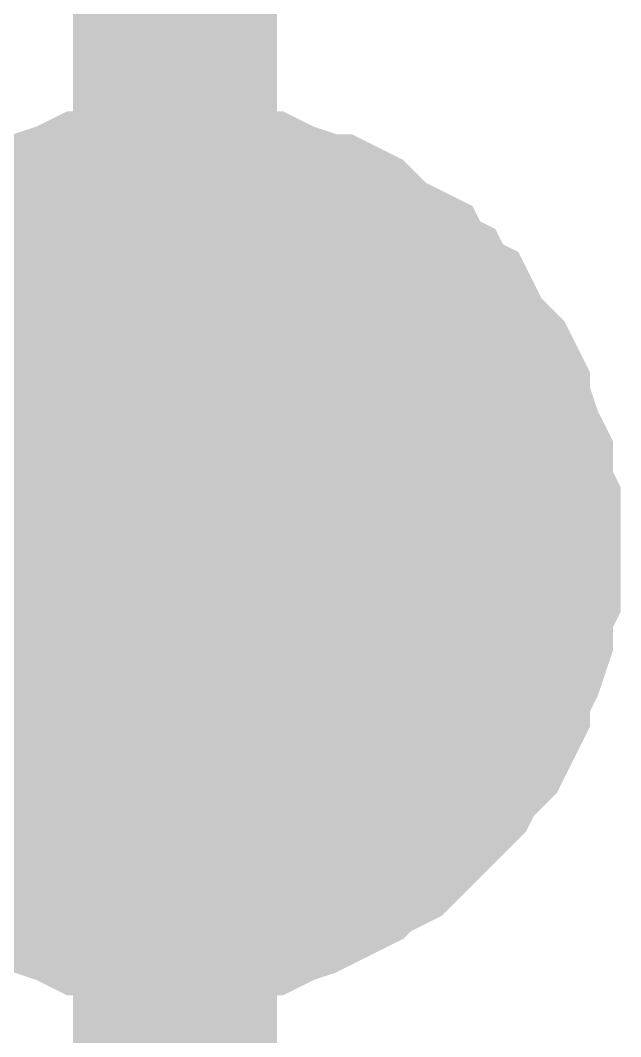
# Model space of a CAD drawing. Header units: inches. Extents: x 0 to 594, y 0 to 420.
# Drawn here: x 294.78 to 295.66, y 341.778 to 343.269 of the extents above; entities that cross this region are included whole.
import ezdxf

# ---------------------------------------------------------------- set-up
doc = ezdxf.new("R2010")
doc.units = ezdxf.units.IN
doc.layers.add('Sheet', color=255, linetype='Continuous')

msp = doc.modelspace()

# ---------------------------------------------------------------- linework, layer by layer
at = {"layer": 'Sheet'}
for points in [[(287.5032, 382.4952, 0.2997, 0.2997, 0), (295.0066, 382.4952, 0.2997, 0.2997, 0), (295.0066, 342.4931, 0.2997, 0.2997, 0), (287.5032, 342.4931, 0.2997, 0.2997, 0)], [(294.6146, 342.8178, 0.2997, 0.2997, 0), (294.637, 342.829, 0.2997, 0.2997, 0), (294.6482, 342.8514, 0.2997, 0.2997, 0), (294.6706, 342.8626, 0.2997, 0.2997, 0), (294.6818, 342.885, 0.2997, 0.2997, 0), (294.7042, 342.8962, 0.2997, 0.2997, 0), (294.7266, 342.9074, 0.2997, 0.2997, 0), (294.749, 342.9298, 0.2997, 0.2997, 0), (294.7602, 342.941, 0.2997, 0.2997, 0), (294.7826, 342.9522, 0.2997, 0.2997, 0), (294.805, 342.9522, 0.2997, 0.2997, 0), (294.8274, 342.9634, 0.2997, 0.2997, 0), (294.861, 342.9746, 0.2997, 0.2997, 0), (294.8834, 342.9858, 0.2997, 0.2997, 0), (294.9058, 342.9858, 0.2997, 0.2997, 0), (294.9282, 342.9858, 0.2997, 0.2997, 0), (294.9506, 342.997, 0.2997, 0.2997, 0), (294.9842, 342.997, 0.2997, 0.2997, 0), (295.0066, 342.997, 0.2997, 0.2997, 0)], [(294.6146, 342.8178, 0.2997, 0.2997, 0), (294.637, 342.829, 0.2997, 0.2997, 0), (294.6482, 342.8514, 0.2997, 0.2997, 0), (294.6706, 342.8626, 0.2997, 0.2997, 0), (294.6818, 342.885, 0.2997, 0.2997, 0), (294.7042, 342.8962, 0.2997, 0.2997, 0), (294.7266, 342.9074, 0.2997, 0.2997, 0), (294.749, 342.9298, 0.2997, 0.2997, 0), (294.7602, 342.941, 0.2997, 0.2997, 0), (294.7826, 342.9522, 0.2997, 0.2997, 0), (294.805, 342.9522, 0.2997, 0.2997, 0), (294.8274, 342.9634, 0.2997, 0.2997, 0), (294.861, 342.9746, 0.2997, 0.2997, 0), (294.8834, 342.9858, 0.2997, 0.2997, 0), (294.9058, 342.9858, 0.2997, 0.2997, 0), (294.9282, 342.9858, 0.2997, 0.2997, 0), (294.9506, 342.997, 0.2997, 0.2997, 0), (294.9842, 342.997, 0.2997, 0.2997, 0), (295.0066, 342.997, 0.2997, 0.2997, 0)], [(294.6146, 342.8178, 0.2997, 0.2997, 0), (294.637, 342.829, 0.2997, 0.2997, 0), (294.6482, 342.8514, 0.2997, 0.2997, 0), (294.6706, 342.8626, 0.2997, 0.2997, 0), (294.6818, 342.885, 0.2997, 0.2997, 0), (294.7042, 342.8962, 0.2997, 0.2997, 0), (294.7266, 342.9074, 0.2997, 0.2997, 0), (294.749, 342.9298, 0.2997, 0.2997, 0), (294.7602, 342.941, 0.2997, 0.2997, 0), (294.7826, 342.9522, 0.2997, 0.2997, 0), (294.805, 342.9522, 0.2997, 0.2997, 0), (294.8274, 342.9634, 0.2997, 0.2997, 0), (294.861, 342.9746, 0.2997, 0.2997, 0), (294.8834, 342.9858, 0.2997, 0.2997, 0), (294.9058, 342.9858, 0.2997, 0.2997, 0), (294.9282, 342.9858, 0.2997, 0.2997, 0), (294.9506, 342.997, 0.2997, 0.2997, 0), (294.9842, 342.997, 0.2997, 0.2997, 0), (295.0066, 342.997, 0.2997, 0.2997, 0)], [(294.6146, 342.8178, 0.2997, 0.2997, 0), (294.637, 342.829, 0.2997, 0.2997, 0), (294.6482, 342.8514, 0.2997, 0.2997, 0), (294.6706, 342.8626, 0.2997, 0.2997, 0), (294.6818, 342.885, 0.2997, 0.2997, 0), (294.7042, 342.8962, 0.2997, 0.2997, 0), (294.7266, 342.9074, 0.2997, 0.2997, 0), (294.749, 342.9298, 0.2997, 0.2997, 0), (294.7602, 342.941, 0.2997, 0.2997, 0), (294.7826, 342.9522, 0.2997, 0.2997, 0), (294.805, 342.9522, 0.2997, 0.2997, 0), (294.8274, 342.9634, 0.2997, 0.2997, 0), (294.861, 342.9746, 0.2997, 0.2997, 0), (294.8834, 342.9858, 0.2997, 0.2997, 0), (294.9058, 342.9858, 0.2997, 0.2997, 0), (294.9282, 342.9858, 0.2997, 0.2997, 0), (294.9506, 342.997, 0.2997, 0.2997, 0), (294.9842, 342.997, 0.2997, 0.2997, 0), (295.0066, 342.997, 0.2997, 0.2997, 0)], [(295.0066, 342.997, 0.2997, 0.2997, 0), (295.0066, 342.997, 0.2997, 0.2997, 0)], [(295.0066, 342.997, 0.2997, 0.2997, 0), (295.029, 342.997, 0.2997, 0.2997, 0), (295.0626, 342.997, 0.2997, 0.2997, 0), (295.085, 342.9858, 0.2997, 0.2997, 0), (295.1074, 342.9858, 0.2997, 0.2997, 0), (295.1298, 342.9858, 0.2997, 0.2997, 0), (295.1521, 342.9746, 0.2997, 0.2997, 0), (295.1857, 342.9634, 0.2997, 0.2997, 0), (295.2081, 342.9522, 0.2997, 0.2997, 0), (295.2305, 342.9522, 0.2997, 0.2997, 0), (295.2529, 342.941, 0.2997, 0.2997, 0), (295.2641, 342.9298, 0.2997, 0.2997, 0), (295.2865, 342.9074, 0.2997, 0.2997, 0), (295.3089, 342.8962, 0.2997, 0.2997, 0), (295.3313, 342.885, 0.2997, 0.2997, 0), (295.3425, 342.8626, 0.2997, 0.2997, 0), (295.3649, 342.8514, 0.2997, 0.2997, 0), (295.3761, 342.829, 0.2997, 0.2997, 0), (295.3985, 342.8178, 0.2997, 0.2997, 0), (295.4097, 342.7954, 0.2997, 0.2997, 0), (295.4209, 342.773, 0.2997, 0.2997, 0), (295.4433, 342.7506, 0.2997, 0.2997, 0), (295.4545, 342.7394, 0.2997, 0.2997, 0), (295.4657, 342.717, 0.2997, 0.2997, 0), (295.4657, 342.6946, 0.2997, 0.2997, 0), (295.4769, 342.6722, 0.2997, 0.2997, 0), (295.4881, 342.6387, 0.2997, 0.2997, 0), (295.4993, 342.6163, 0.2997, 0.2997, 0), (295.4993, 342.5939, 0.2997, 0.2997, 0), (295.4993, 342.5715, 0.2997, 0.2997, 0), (295.5105, 342.5491, 0.2997, 0.2997, 0), (295.5105, 342.5155, 0.2997, 0.2997, 0), (295.5105, 342.4931, 0.2997, 0.2997, 0)], [(295.0066, 342.997, 0.2997, 0.2997, 0), (295.0066, 342.997, 0.2997, 0.2997, 0)], [(295.0066, 342.997, 0.2997, 0.2997, 0), (295.029, 342.997, 0.2997, 0.2997, 0), (295.0626, 342.997, 0.2997, 0.2997, 0), (295.085, 342.9858, 0.2997, 0.2997, 0), (295.1074, 342.9858, 0.2997, 0.2997, 0), (295.1298, 342.9858, 0.2997, 0.2997, 0), (295.1521, 342.9746, 0.2997, 0.2997, 0), (295.1857, 342.9634, 0.2997, 0.2997, 0), (295.2081, 342.9522, 0.2997, 0.2997, 0), (295.2305, 342.9522, 0.2997, 0.2997, 0), (295.2529, 342.941, 0.2997, 0.2997, 0), (295.2641, 342.9298, 0.2997, 0.2997, 0), (295.2865, 342.9074, 0.2997, 0.2997, 0), (295.3089, 342.8962, 0.2997, 0.2997, 0), (295.3313, 342.885, 0.2997, 0.2997, 0), (295.3425, 342.8626, 0.2997, 0.2997, 0), (295.3649, 342.8514, 0.2997, 0.2997, 0), (295.3761, 342.829, 0.2997, 0.2997, 0), (295.3985, 342.8178, 0.2997, 0.2997, 0), (295.4097, 342.7954, 0.2997, 0.2997, 0), (295.4209, 342.773, 0.2997, 0.2997, 0), (295.4433, 342.7506, 0.2997, 0.2997, 0), (295.4545, 342.7394, 0.2997, 0.2997, 0), (295.4657, 342.717, 0.2997, 0.2997, 0), (295.4657, 342.6946, 0.2997, 0.2997, 0), (295.4769, 342.6722, 0.2997, 0.2997, 0), (295.4881, 342.6387, 0.2997, 0.2997, 0), (295.4993, 342.6163, 0.2997, 0.2997, 0), (295.4993, 342.5939, 0.2997, 0.2997, 0), (295.4993, 342.5715, 0.2997, 0.2997, 0), (295.5105, 342.5491, 0.2997, 0.2997, 0), (295.5105, 342.5155, 0.2997, 0.2997, 0), (295.5105, 342.4931, 0.2997, 0.2997, 0)], [(295.0066, 342.997, 0.2997, 0.2997, 0), (295.0066, 342.997, 0.2997, 0.2997, 0)], [(295.0066, 342.997, 0.2997, 0.2997, 0), (295.029, 342.997, 0.2997, 0.2997, 0), (295.0626, 342.997, 0.2997, 0.2997, 0), (295.085, 342.9858, 0.2997, 0.2997, 0), (295.1074, 342.9858, 0.2997, 0.2997, 0), (295.1298, 342.9858, 0.2997, 0.2997, 0), (295.1521, 342.9746, 0.2997, 0.2997, 0), (295.1857, 342.9634, 0.2997, 0.2997, 0), (295.2081, 342.9522, 0.2997, 0.2997, 0), (295.2305, 342.9522, 0.2997, 0.2997, 0), (295.2529, 342.941, 0.2997, 0.2997, 0), (295.2641, 342.9298, 0.2997, 0.2997, 0), (295.2865, 342.9074, 0.2997, 0.2997, 0), (295.3089, 342.8962, 0.2997, 0.2997, 0), (295.3313, 342.885, 0.2997, 0.2997, 0), (295.3425, 342.8626, 0.2997, 0.2997, 0), (295.3649, 342.8514, 0.2997, 0.2997, 0), (295.3761, 342.829, 0.2997, 0.2997, 0), (295.3985, 342.8178, 0.2997, 0.2997, 0), (295.4097, 342.7954, 0.2997, 0.2997, 0), (295.4209, 342.773, 0.2997, 0.2997, 0), (295.4433, 342.7506, 0.2997, 0.2997, 0), (295.4545, 342.7394, 0.2997, 0.2997, 0), (295.4657, 342.717, 0.2997, 0.2997, 0), (295.4657, 342.6946, 0.2997, 0.2997, 0), (295.4769, 342.6722, 0.2997, 0.2997, 0), (295.4881, 342.6387, 0.2997, 0.2997, 0), (295.4993, 342.6163, 0.2997, 0.2997, 0), (295.4993, 342.5939, 0.2997, 0.2997, 0), (295.4993, 342.5715, 0.2997, 0.2997, 0), (295.5105, 342.5491, 0.2997, 0.2997, 0), (295.5105, 342.5155, 0.2997, 0.2997, 0), (295.5105, 342.4931, 0.2997, 0.2997, 0)], [(295.0066, 342.997, 0.2997, 0.2997, 0), (295.0066, 342.997, 0.2997, 0.2997, 0)], [(295.0066, 342.997, 0.2997, 0.2997, 0), (295.029, 342.997, 0.2997, 0.2997, 0), (295.0626, 342.997, 0.2997, 0.2997, 0), (295.085, 342.9858, 0.2997, 0.2997, 0), (295.1074, 342.9858, 0.2997, 0.2997, 0), (295.1298, 342.9858, 0.2997, 0.2997, 0), (295.1521, 342.9746, 0.2997, 0.2997, 0), (295.1857, 342.9634, 0.2997, 0.2997, 0), (295.2081, 342.9522, 0.2997, 0.2997, 0), (295.2305, 342.9522, 0.2997, 0.2997, 0), (295.2529, 342.941, 0.2997, 0.2997, 0), (295.2641, 342.9298, 0.2997, 0.2997, 0), (295.2865, 342.9074, 0.2997, 0.2997, 0), (295.3089, 342.8962, 0.2997, 0.2997, 0), (295.3313, 342.885, 0.2997, 0.2997, 0), (295.3425, 342.8626, 0.2997, 0.2997, 0), (295.3649, 342.8514, 0.2997, 0.2997, 0), (295.3761, 342.829, 0.2997, 0.2997, 0), (295.3985, 342.8178, 0.2997, 0.2997, 0), (295.4097, 342.7954, 0.2997, 0.2997, 0), (295.4209, 342.773, 0.2997, 0.2997, 0), (295.4433, 342.7506, 0.2997, 0.2997, 0), (295.4545, 342.7394, 0.2997, 0.2997, 0), (295.4657, 342.717, 0.2997, 0.2997, 0), (295.4657, 342.6946, 0.2997, 0.2997, 0), (295.4769, 342.6722, 0.2997, 0.2997, 0), (295.4881, 342.6387, 0.2997, 0.2997, 0), (295.4993, 342.6163, 0.2997, 0.2997, 0), (295.4993, 342.5939, 0.2997, 0.2997, 0), (295.4993, 342.5715, 0.2997, 0.2997, 0), (295.5105, 342.5491, 0.2997, 0.2997, 0), (295.5105, 342.5155, 0.2997, 0.2997, 0), (295.5105, 342.4931, 0.2997, 0.2997, 0)], [(294.7266, 342.9074, 0.0991, 0.0991, 0), (294.749, 342.9298, 0.0991, 0.0991, 0), (294.7602, 342.941, 0.0991, 0.0991, 0), (294.7826, 342.9522, 0.0991, 0.0991, 0), (294.805, 342.9522, 0.0991, 0.0991, 0), (294.8274, 342.9634, 0.0991, 0.0991, 0), (294.861, 342.9746, 0.0991, 0.0991, 0), (294.8834, 342.9858, 0.0991, 0.0991, 0), (294.9058, 342.9858, 0.0991, 0.0991, 0), (294.9282, 342.9858, 0.0991, 0.0991, 0), (294.9506, 342.997, 0.0991, 0.0991, 0), (294.9842, 342.997, 0.0991, 0.0991, 0), (295.0066, 342.997, 0.0991, 0.0991, 0)], [(294.7266, 342.9074, 0.0991, 0.0991, 0), (294.749, 342.9298, 0.0991, 0.0991, 0), (294.7602, 342.941, 0.0991, 0.0991, 0), (294.7826, 342.9522, 0.0991, 0.0991, 0), (294.805, 342.9522, 0.0991, 0.0991, 0), (294.8274, 342.9634, 0.0991, 0.0991, 0), (294.861, 342.9746, 0.0991, 0.0991, 0), (294.8834, 342.9858, 0.0991, 0.0991, 0), (294.9058, 342.9858, 0.0991, 0.0991, 0), (294.9282, 342.9858, 0.0991, 0.0991, 0), (294.9506, 342.997, 0.0991, 0.0991, 0), (294.9842, 342.997, 0.0991, 0.0991, 0), (295.0066, 342.997, 0.0991, 0.0991, 0)], [(294.7266, 342.9074, 0.0991, 0.0991, 0), (294.749, 342.9298, 0.0991, 0.0991, 0), (294.7602, 342.941, 0.0991, 0.0991, 0), (294.7826, 342.9522, 0.0991, 0.0991, 0), (294.805, 342.9522, 0.0991, 0.0991, 0), (294.8274, 342.9634, 0.0991, 0.0991, 0), (294.861, 342.9746, 0.0991, 0.0991, 0), (294.8834, 342.9858, 0.0991, 0.0991, 0), (294.9058, 342.9858, 0.0991, 0.0991, 0), (294.9282, 342.9858, 0.0991, 0.0991, 0), (294.9506, 342.997, 0.0991, 0.0991, 0), (294.9842, 342.997, 0.0991, 0.0991, 0), (295.0066, 342.997, 0.0991, 0.0991, 0)], [(294.7266, 342.9074, 0.0991, 0.0991, 0), (294.749, 342.9298, 0.0991, 0.0991, 0), (294.7602, 342.941, 0.0991, 0.0991, 0), (294.7826, 342.9522, 0.0991, 0.0991, 0), (294.805, 342.9522, 0.0991, 0.0991, 0), (294.8274, 342.9634, 0.0991, 0.0991, 0), (294.861, 342.9746, 0.0991, 0.0991, 0), (294.8834, 342.9858, 0.0991, 0.0991, 0), (294.9058, 342.9858, 0.0991, 0.0991, 0), (294.9282, 342.9858, 0.0991, 0.0991, 0), (294.9506, 342.997, 0.0991, 0.0991, 0), (294.9842, 342.997, 0.0991, 0.0991, 0), (295.0066, 342.997, 0.0991, 0.0991, 0)], [(295.0066, 342.997, 0.0991, 0.0991, 0), (295.0066, 342.997, 0.0991, 0.0991, 0)], [(295.0066, 342.997, 0.0991, 0.0991, 0), (295.029, 342.997, 0.0991, 0.0991, 0), (295.0626, 342.997, 0.0991, 0.0991, 0), (295.085, 342.9858, 0.0991, 0.0991, 0), (295.1074, 342.9858, 0.0991, 0.0991, 0), (295.1298, 342.9858, 0.0991, 0.0991, 0), (295.1521, 342.9746, 0.0991, 0.0991, 0), (295.1857, 342.9634, 0.0991, 0.0991, 0), (295.2081, 342.9522, 0.0991, 0.0991, 0), (295.2305, 342.9522, 0.0991, 0.0991, 0), (295.2529, 342.941, 0.0991, 0.0991, 0), (295.2641, 342.9298, 0.0991, 0.0991, 0), (295.2865, 342.9074, 0.0991, 0.0991, 0), (295.3089, 342.8962, 0.0991, 0.0991, 0), (295.3313, 342.885, 0.0991, 0.0991, 0), (295.3425, 342.8626, 0.0991, 0.0991, 0), (295.3649, 342.8514, 0.0991, 0.0991, 0), (295.3761, 342.829, 0.0991, 0.0991, 0), (295.3985, 342.8178, 0.0991, 0.0991, 0), (295.4097, 342.7954, 0.0991, 0.0991, 0), (295.4209, 342.773, 0.0991, 0.0991, 0), (295.4433, 342.7506, 0.0991, 0.0991, 0), (295.4545, 342.7394, 0.0991, 0.0991, 0), (295.4657, 342.717, 0.0991, 0.0991, 0), (295.4657, 342.6946, 0.0991, 0.0991, 0), (295.4769, 342.6722, 0.0991, 0.0991, 0), (295.4881, 342.6387, 0.0991, 0.0991, 0), (295.4993, 342.6163, 0.0991, 0.0991, 0), (295.4993, 342.5939, 0.0991, 0.0991, 0), (295.4993, 342.5715, 0.0991, 0.0991, 0), (295.5105, 342.5491, 0.0991, 0.0991, 0), (295.5105, 342.5155, 0.0991, 0.0991, 0), (295.5105, 342.4931, 0.0991, 0.0991, 0)], [(295.0066, 342.997, 0.0991, 0.0991, 0), (295.0066, 342.997, 0.0991, 0.0991, 0)], [(295.0066, 342.997, 0.0991, 0.0991, 0), (295.029, 342.997, 0.0991, 0.0991, 0), (295.0626, 342.997, 0.0991, 0.0991, 0), (295.085, 342.9858, 0.0991, 0.0991, 0), (295.1074, 342.9858, 0.0991, 0.0991, 0), (295.1298, 342.9858, 0.0991, 0.0991, 0), (295.1521, 342.9746, 0.0991, 0.0991, 0), (295.1857, 342.9634, 0.0991, 0.0991, 0), (295.2081, 342.9522, 0.0991, 0.0991, 0), (295.2305, 342.9522, 0.0991, 0.0991, 0), (295.2529, 342.941, 0.0991, 0.0991, 0), (295.2641, 342.9298, 0.0991, 0.0991, 0), (295.2865, 342.9074, 0.0991, 0.0991, 0), (295.3089, 342.8962, 0.0991, 0.0991, 0), (295.3313, 342.885, 0.0991, 0.0991, 0), (295.3425, 342.8626, 0.0991, 0.0991, 0), (295.3649, 342.8514, 0.0991, 0.0991, 0), (295.3761, 342.829, 0.0991, 0.0991, 0), (295.3985, 342.8178, 0.0991, 0.0991, 0), (295.4097, 342.7954, 0.0991, 0.0991, 0), (295.4209, 342.773, 0.0991, 0.0991, 0), (295.4433, 342.7506, 0.0991, 0.0991, 0), (295.4545, 342.7394, 0.0991, 0.0991, 0), (295.4657, 342.717, 0.0991, 0.0991, 0), (295.4657, 342.6946, 0.0991, 0.0991, 0), (295.4769, 342.6722, 0.0991, 0.0991, 0), (295.4881, 342.6387, 0.0991, 0.0991, 0), (295.4993, 342.6163, 0.0991, 0.0991, 0), (295.4993, 342.5939, 0.0991, 0.0991, 0), (295.4993, 342.5715, 0.0991, 0.0991, 0), (295.5105, 342.5491, 0.0991, 0.0991, 0), (295.5105, 342.5155, 0.0991, 0.0991, 0), (295.5105, 342.4931, 0.0991, 0.0991, 0)], [(295.0066, 342.997, 0.0991, 0.0991, 0), (295.0066, 342.997, 0.0991, 0.0991, 0)], [(295.0066, 342.997, 0.0991, 0.0991, 0), (295.029, 342.997, 0.0991, 0.0991, 0), (295.0626, 342.997, 0.0991, 0.0991, 0), (295.085, 342.9858, 0.0991, 0.0991, 0), (295.1074, 342.9858, 0.0991, 0.0991, 0), (295.1298, 342.9858, 0.0991, 0.0991, 0), (295.1521, 342.9746, 0.0991, 0.0991, 0), (295.1857, 342.9634, 0.0991, 0.0991, 0), (295.2081, 342.9522, 0.0991, 0.0991, 0), (295.2305, 342.9522, 0.0991, 0.0991, 0), (295.2529, 342.941, 0.0991, 0.0991, 0), (295.2641, 342.9298, 0.0991, 0.0991, 0), (295.2865, 342.9074, 0.0991, 0.0991, 0), (295.3089, 342.8962, 0.0991, 0.0991, 0), (295.3313, 342.885, 0.0991, 0.0991, 0), (295.3425, 342.8626, 0.0991, 0.0991, 0), (295.3649, 342.8514, 0.0991, 0.0991, 0), (295.3761, 342.829, 0.0991, 0.0991, 0), (295.3985, 342.8178, 0.0991, 0.0991, 0), (295.4097, 342.7954, 0.0991, 0.0991, 0), (295.4209, 342.773, 0.0991, 0.0991, 0), (295.4433, 342.7506, 0.0991, 0.0991, 0), (295.4545, 342.7394, 0.0991, 0.0991, 0), (295.4657, 342.717, 0.0991, 0.0991, 0), (295.4657, 342.6946, 0.0991, 0.0991, 0), (295.4769, 342.6722, 0.0991, 0.0991, 0), (295.4881, 342.6387, 0.0991, 0.0991, 0), (295.4993, 342.6163, 0.0991, 0.0991, 0), (295.4993, 342.5939, 0.0991, 0.0991, 0), (295.4993, 342.5715, 0.0991, 0.0991, 0), (295.5105, 342.5491, 0.0991, 0.0991, 0), (295.5105, 342.5155, 0.0991, 0.0991, 0), (295.5105, 342.4931, 0.0991, 0.0991, 0)], [(295.0066, 342.997, 0.0991, 0.0991, 0), (295.0066, 342.997, 0.0991, 0.0991, 0)], [(295.0066, 342.997, 0.0991, 0.0991, 0), (295.029, 342.997, 0.0991, 0.0991, 0), (295.0626, 342.997, 0.0991, 0.0991, 0), (295.085, 342.9858, 0.0991, 0.0991, 0), (295.1074, 342.9858, 0.0991, 0.0991, 0), (295.1298, 342.9858, 0.0991, 0.0991, 0), (295.1521, 342.9746, 0.0991, 0.0991, 0), (295.1857, 342.9634, 0.0991, 0.0991, 0), (295.2081, 342.9522, 0.0991, 0.0991, 0), (295.2305, 342.9522, 0.0991, 0.0991, 0), (295.2529, 342.941, 0.0991, 0.0991, 0), (295.2641, 342.9298, 0.0991, 0.0991, 0), (295.2865, 342.9074, 0.0991, 0.0991, 0), (295.3089, 342.8962, 0.0991, 0.0991, 0), (295.3313, 342.885, 0.0991, 0.0991, 0), (295.3425, 342.8626, 0.0991, 0.0991, 0), (295.3649, 342.8514, 0.0991, 0.0991, 0), (295.3761, 342.829, 0.0991, 0.0991, 0), (295.3985, 342.8178, 0.0991, 0.0991, 0), (295.4097, 342.7954, 0.0991, 0.0991, 0), (295.4209, 342.773, 0.0991, 0.0991, 0), (295.4433, 342.7506, 0.0991, 0.0991, 0), (295.4545, 342.7394, 0.0991, 0.0991, 0), (295.4657, 342.717, 0.0991, 0.0991, 0), (295.4657, 342.6946, 0.0991, 0.0991, 0), (295.4769, 342.6722, 0.0991, 0.0991, 0), (295.4881, 342.6387, 0.0991, 0.0991, 0), (295.4993, 342.6163, 0.0991, 0.0991, 0), (295.4993, 342.5939, 0.0991, 0.0991, 0), (295.4993, 342.5715, 0.0991, 0.0991, 0), (295.5105, 342.5491, 0.0991, 0.0991, 0), (295.5105, 342.5155, 0.0991, 0.0991, 0), (295.5105, 342.4931, 0.0991, 0.0991, 0)], [(295.0066, 342.4931, 0.2997, 0.2997, 0), (295.0066, 339.9509, 0.2997, 0.2997, 0)], [(295.5105, 342.4931, 0.2997, 0.2997, 0), (295.5105, 342.4707, 0.2997, 0.2997, 0), (295.5105, 342.4371, 0.2997, 0.2997, 0), (295.4993, 342.4147, 0.2997, 0.2997, 0), (295.4993, 342.3923, 0.2997, 0.2997, 0), (295.4993, 342.3699, 0.2997, 0.2997, 0), (295.4881, 342.3363, 0.2997, 0.2997, 0), (295.4769, 342.3139, 0.2997, 0.2997, 0), (295.4657, 342.2915, 0.2997, 0.2997, 0), (295.4657, 342.2691, 0.2997, 0.2997, 0), (295.4545, 342.2467, 0.2997, 0.2997, 0), (295.4433, 342.2243, 0.2997, 0.2997, 0), (295.4209, 342.2019, 0.2997, 0.2997, 0), (295.4097, 342.1907, 0.2997, 0.2997, 0), (295.3985, 342.1683, 0.2997, 0.2997, 0), (295.3761, 342.1459, 0.2997, 0.2997, 0), (295.3649, 342.1347, 0.2997, 0.2997, 0), (295.3425, 342.1123, 0.2997, 0.2997, 0), (295.3313, 342.1011, 0.2997, 0.2997, 0), (295.3089, 342.0787, 0.2997, 0.2997, 0), (295.2865, 342.0675, 0.2997, 0.2997, 0), (295.2641, 342.0563, 0.2997, 0.2997, 0), (295.2529, 342.0451, 0.2997, 0.2997, 0), (295.2305, 342.0339, 0.2997, 0.2997, 0), (295.2081, 342.0227, 0.2997, 0.2997, 0), (295.1857, 342.0115, 0.2997, 0.2997, 0), (295.1521, 342.0003, 0.2997, 0.2997, 0), (295.1298, 341.9891, 0.2997, 0.2997, 0), (295.1074, 341.9891, 0.2997, 0.2997, 0), (295.085, 341.9891, 0.2997, 0.2997, 0), (295.0626, 341.9779, 0.2997, 0.2997, 0), (295.029, 341.9779, 0.2997, 0.2997, 0), (295.0066, 341.9779, 0.2997, 0.2997, 0)], [(295.5105, 342.4931, 0.2997, 0.2997, 0), (295.5105, 342.4707, 0.2997, 0.2997, 0), (295.5105, 342.4371, 0.2997, 0.2997, 0), (295.4993, 342.4147, 0.2997, 0.2997, 0), (295.4993, 342.3923, 0.2997, 0.2997, 0), (295.4993, 342.3699, 0.2997, 0.2997, 0), (295.4881, 342.3363, 0.2997, 0.2997, 0), (295.4769, 342.3139, 0.2997, 0.2997, 0), (295.4657, 342.2915, 0.2997, 0.2997, 0), (295.4657, 342.2691, 0.2997, 0.2997, 0), (295.4545, 342.2467, 0.2997, 0.2997, 0), (295.4433, 342.2243, 0.2997, 0.2997, 0), (295.4209, 342.2019, 0.2997, 0.2997, 0), (295.4097, 342.1907, 0.2997, 0.2997, 0), (295.3985, 342.1683, 0.2997, 0.2997, 0), (295.3761, 342.1459, 0.2997, 0.2997, 0), (295.3649, 342.1347, 0.2997, 0.2997, 0), (295.3425, 342.1123, 0.2997, 0.2997, 0), (295.3313, 342.1011, 0.2997, 0.2997, 0), (295.3089, 342.0787, 0.2997, 0.2997, 0), (295.2865, 342.0675, 0.2997, 0.2997, 0), (295.2641, 342.0563, 0.2997, 0.2997, 0), (295.2529, 342.0451, 0.2997, 0.2997, 0), (295.2305, 342.0339, 0.2997, 0.2997, 0), (295.2081, 342.0227, 0.2997, 0.2997, 0), (295.1857, 342.0115, 0.2997, 0.2997, 0), (295.1521, 342.0003, 0.2997, 0.2997, 0), (295.1298, 341.9891, 0.2997, 0.2997, 0), (295.1074, 341.9891, 0.2997, 0.2997, 0), (295.085, 341.9891, 0.2997, 0.2997, 0), (295.0626, 341.9779, 0.2997, 0.2997, 0), (295.029, 341.9779, 0.2997, 0.2997, 0), (295.0066, 341.9779, 0.2997, 0.2997, 0)], [(295.5105, 342.4931, 0.2997, 0.2997, 0), (295.5105, 342.4707, 0.2997, 0.2997, 0), (295.5105, 342.4371, 0.2997, 0.2997, 0), (295.4993, 342.4147, 0.2997, 0.2997, 0), (295.4993, 342.3923, 0.2997, 0.2997, 0), (295.4993, 342.3699, 0.2997, 0.2997, 0), (295.4881, 342.3363, 0.2997, 0.2997, 0), (295.4769, 342.3139, 0.2997, 0.2997, 0), (295.4657, 342.2915, 0.2997, 0.2997, 0), (295.4657, 342.2691, 0.2997, 0.2997, 0), (295.4545, 342.2467, 0.2997, 0.2997, 0), (295.4433, 342.2243, 0.2997, 0.2997, 0), (295.4209, 342.2019, 0.2997, 0.2997, 0), (295.4097, 342.1907, 0.2997, 0.2997, 0), (295.3985, 342.1683, 0.2997, 0.2997, 0), (295.3761, 342.1459, 0.2997, 0.2997, 0), (295.3649, 342.1347, 0.2997, 0.2997, 0), (295.3425, 342.1123, 0.2997, 0.2997, 0), (295.3313, 342.1011, 0.2997, 0.2997, 0), (295.3089, 342.0787, 0.2997, 0.2997, 0), (295.2865, 342.0675, 0.2997, 0.2997, 0), (295.2641, 342.0563, 0.2997, 0.2997, 0), (295.2529, 342.0451, 0.2997, 0.2997, 0), (295.2305, 342.0339, 0.2997, 0.2997, 0), (295.2081, 342.0227, 0.2997, 0.2997, 0), (295.1857, 342.0115, 0.2997, 0.2997, 0), (295.1521, 342.0003, 0.2997, 0.2997, 0), (295.1298, 341.9891, 0.2997, 0.2997, 0), (295.1074, 341.9891, 0.2997, 0.2997, 0), (295.085, 341.9891, 0.2997, 0.2997, 0), (295.0626, 341.9779, 0.2997, 0.2997, 0), (295.029, 341.9779, 0.2997, 0.2997, 0), (295.0066, 341.9779, 0.2997, 0.2997, 0)], [(295.5105, 342.4931, 0.2997, 0.2997, 0), (295.5105, 342.4707, 0.2997, 0.2997, 0), (295.5105, 342.4371, 0.2997, 0.2997, 0), (295.4993, 342.4147, 0.2997, 0.2997, 0), (295.4993, 342.3923, 0.2997, 0.2997, 0), (295.4993, 342.3699, 0.2997, 0.2997, 0), (295.4881, 342.3363, 0.2997, 0.2997, 0), (295.4769, 342.3139, 0.2997, 0.2997, 0), (295.4657, 342.2915, 0.2997, 0.2997, 0), (295.4657, 342.2691, 0.2997, 0.2997, 0), (295.4545, 342.2467, 0.2997, 0.2997, 0), (295.4433, 342.2243, 0.2997, 0.2997, 0), (295.4209, 342.2019, 0.2997, 0.2997, 0), (295.4097, 342.1907, 0.2997, 0.2997, 0), (295.3985, 342.1683, 0.2997, 0.2997, 0), (295.3761, 342.1459, 0.2997, 0.2997, 0), (295.3649, 342.1347, 0.2997, 0.2997, 0), (295.3425, 342.1123, 0.2997, 0.2997, 0), (295.3313, 342.1011, 0.2997, 0.2997, 0), (295.3089, 342.0787, 0.2997, 0.2997, 0), (295.2865, 342.0675, 0.2997, 0.2997, 0), (295.2641, 342.0563, 0.2997, 0.2997, 0), (295.2529, 342.0451, 0.2997, 0.2997, 0), (295.2305, 342.0339, 0.2997, 0.2997, 0), (295.2081, 342.0227, 0.2997, 0.2997, 0), (295.1857, 342.0115, 0.2997, 0.2997, 0), (295.1521, 342.0003, 0.2997, 0.2997, 0), (295.1298, 341.9891, 0.2997, 0.2997, 0), (295.1074, 341.9891, 0.2997, 0.2997, 0), (295.085, 341.9891, 0.2997, 0.2997, 0), (295.0626, 341.9779, 0.2997, 0.2997, 0), (295.029, 341.9779, 0.2997, 0.2997, 0), (295.0066, 341.9779, 0.2997, 0.2997, 0)], [(295.5105, 342.4931, 0.2997, 0.2997, 0), (295.5105, 342.4931, 0.2997, 0.2997, 0), (295.5105, 342.4931, 0.2997, 0.2997, 0), (295.5105, 342.4931, 0.2997, 0.2997, 0), (295.5105, 342.4931, 0.2997, 0.2997, 0), (295.5105, 342.4931, 0.2997, 0.2997, 0), (295.5105, 342.4931, 0.2997, 0.2997, 0), (295.5105, 342.4931, 0.2997, 0.2997, 0), (295.5105, 342.4931, 0.2997, 0.2997, 0), (295.5105, 342.4931, 0.2997, 0.2997, 0), (295.5105, 342.4931, 0.2997, 0.2997, 0), (295.5105, 342.4931, 0.2997, 0.2997, 0), (295.5105, 342.4931, 0.2997, 0.2997, 0), (295.5105, 342.4931, 0.2997, 0.2997, 0), (295.5105, 342.4931, 0.2997, 0.2997, 0), (295.5105, 342.4931, 0.2997, 0.2997, 0), (295.5105, 342.4931, 0.2997, 0.2997, 0), (295.5105, 342.4931, 0.2997, 0.2997, 0), (295.5105, 342.4931, 0.2997, 0.2997, 0), (295.5105, 342.4931, 0.2997, 0.2997, 0), (295.5105, 342.4931, 0.2997, 0.2997, 0), (295.5105, 342.4931, 0.2997, 0.2997, 0), (295.5105, 342.4931, 0.2997, 0.2997, 0), (295.5105, 342.4931, 0.2997, 0.2997, 0), (295.5105, 342.4931, 0.2997, 0.2997, 0), (295.5105, 342.4931, 0.2997, 0.2997, 0), (295.5105, 342.4931, 0.2997, 0.2997, 0), (295.5105, 342.4931, 0.2997, 0.2997, 0), (295.5105, 342.4931, 0.2997, 0.2997, 0), (295.5105, 342.4931, 0.2997, 0.2997, 0), (295.5105, 342.4931, 0.2997, 0.2997, 0), (295.5105, 342.4931, 0.2997, 0.2997, 0), (295.5105, 342.4931, 0.2997, 0.2997, 0)], [(295.5105, 342.4931, 0.2997, 0.2997, 0), (295.5105, 342.4931, 0.2997, 0.2997, 0)], [(295.5105, 342.4931, 0.2997, 0.2997, 0), (295.5105, 342.4931, 0.2997, 0.2997, 0), (295.5105, 342.4931, 0.2997, 0.2997, 0), (295.5105, 342.4931, 0.2997, 0.2997, 0), (295.5105, 342.4931, 0.2997, 0.2997, 0), (295.5105, 342.4931, 0.2997, 0.2997, 0), (295.5105, 342.4931, 0.2997, 0.2997, 0), (295.5105, 342.4931, 0.2997, 0.2997, 0), (295.5105, 342.4931, 0.2997, 0.2997, 0), (295.5105, 342.4931, 0.2997, 0.2997, 0), (295.5105, 342.4931, 0.2997, 0.2997, 0), (295.5105, 342.4931, 0.2997, 0.2997, 0), (295.5105, 342.4931, 0.2997, 0.2997, 0), (295.5105, 342.4931, 0.2997, 0.2997, 0), (295.5105, 342.4931, 0.2997, 0.2997, 0), (295.5105, 342.4931, 0.2997, 0.2997, 0), (295.5105, 342.4931, 0.2997, 0.2997, 0), (295.5105, 342.4931, 0.2997, 0.2997, 0), (295.5105, 342.4931, 0.2997, 0.2997, 0), (295.5105, 342.4931, 0.2997, 0.2997, 0), (295.5105, 342.4931, 0.2997, 0.2997, 0), (295.5105, 342.4931, 0.2997, 0.2997, 0), (295.5105, 342.4931, 0.2997, 0.2997, 0), (295.5105, 342.4931, 0.2997, 0.2997, 0), (295.5105, 342.4931, 0.2997, 0.2997, 0), (295.5105, 342.4931, 0.2997, 0.2997, 0), (295.5105, 342.4931, 0.2997, 0.2997, 0), (295.5105, 342.4931, 0.2997, 0.2997, 0), (295.5105, 342.4931, 0.2997, 0.2997, 0), (295.5105, 342.4931, 0.2997, 0.2997, 0), (295.5105, 342.4931, 0.2997, 0.2997, 0), (295.5105, 342.4931, 0.2997, 0.2997, 0), (295.5105, 342.4931, 0.2997, 0.2997, 0)], [(295.5105, 342.4931, 0.2997, 0.2997, 0), (295.5105, 342.4931, 0.2997, 0.2997, 0)], [(295.5105, 342.4931, 0.2997, 0.2997, 0), (295.5105, 342.4931, 0.2997, 0.2997, 0), (295.5105, 342.4931, 0.2997, 0.2997, 0), (295.5105, 342.4931, 0.2997, 0.2997, 0), (295.5105, 342.4931, 0.2997, 0.2997, 0), (295.5105, 342.4931, 0.2997, 0.2997, 0), (295.5105, 342.4931, 0.2997, 0.2997, 0), (295.5105, 342.4931, 0.2997, 0.2997, 0), (295.5105, 342.4931, 0.2997, 0.2997, 0), (295.5105, 342.4931, 0.2997, 0.2997, 0), (295.5105, 342.4931, 0.2997, 0.2997, 0), (295.5105, 342.4931, 0.2997, 0.2997, 0), (295.5105, 342.4931, 0.2997, 0.2997, 0), (295.5105, 342.4931, 0.2997, 0.2997, 0), (295.5105, 342.4931, 0.2997, 0.2997, 0), (295.5105, 342.4931, 0.2997, 0.2997, 0), (295.5105, 342.4931, 0.2997, 0.2997, 0), (295.5105, 342.4931, 0.2997, 0.2997, 0), (295.5105, 342.4931, 0.2997, 0.2997, 0), (295.5105, 342.4931, 0.2997, 0.2997, 0), (295.5105, 342.4931, 0.2997, 0.2997, 0), (295.5105, 342.4931, 0.2997, 0.2997, 0), (295.5105, 342.4931, 0.2997, 0.2997, 0), (295.5105, 342.4931, 0.2997, 0.2997, 0), (295.5105, 342.4931, 0.2997, 0.2997, 0), (295.5105, 342.4931, 0.2997, 0.2997, 0), (295.5105, 342.4931, 0.2997, 0.2997, 0), (295.5105, 342.4931, 0.2997, 0.2997, 0), (295.5105, 342.4931, 0.2997, 0.2997, 0), (295.5105, 342.4931, 0.2997, 0.2997, 0), (295.5105, 342.4931, 0.2997, 0.2997, 0), (295.5105, 342.4931, 0.2997, 0.2997, 0), (295.5105, 342.4931, 0.2997, 0.2997, 0)], [(295.5105, 342.4931, 0.2997, 0.2997, 0), (295.5105, 342.4931, 0.2997, 0.2997, 0)], [(295.5105, 342.4931, 0.2997, 0.2997, 0), (295.5105, 342.4931, 0.2997, 0.2997, 0), (295.5105, 342.4931, 0.2997, 0.2997, 0), (295.5105, 342.4931, 0.2997, 0.2997, 0), (295.5105, 342.4931, 0.2997, 0.2997, 0), (295.5105, 342.4931, 0.2997, 0.2997, 0), (295.5105, 342.4931, 0.2997, 0.2997, 0), (295.5105, 342.4931, 0.2997, 0.2997, 0), (295.5105, 342.4931, 0.2997, 0.2997, 0), (295.5105, 342.4931, 0.2997, 0.2997, 0), (295.5105, 342.4931, 0.2997, 0.2997, 0), (295.5105, 342.4931, 0.2997, 0.2997, 0), (295.5105, 342.4931, 0.2997, 0.2997, 0), (295.5105, 342.4931, 0.2997, 0.2997, 0), (295.5105, 342.4931, 0.2997, 0.2997, 0), (295.5105, 342.4931, 0.2997, 0.2997, 0), (295.5105, 342.4931, 0.2997, 0.2997, 0), (295.5105, 342.4931, 0.2997, 0.2997, 0), (295.5105, 342.4931, 0.2997, 0.2997, 0), (295.5105, 342.4931, 0.2997, 0.2997, 0), (295.5105, 342.4931, 0.2997, 0.2997, 0), (295.5105, 342.4931, 0.2997, 0.2997, 0), (295.5105, 342.4931, 0.2997, 0.2997, 0), (295.5105, 342.4931, 0.2997, 0.2997, 0), (295.5105, 342.4931, 0.2997, 0.2997, 0), (295.5105, 342.4931, 0.2997, 0.2997, 0), (295.5105, 342.4931, 0.2997, 0.2997, 0), (295.5105, 342.4931, 0.2997, 0.2997, 0), (295.5105, 342.4931, 0.2997, 0.2997, 0), (295.5105, 342.4931, 0.2997, 0.2997, 0), (295.5105, 342.4931, 0.2997, 0.2997, 0), (295.5105, 342.4931, 0.2997, 0.2997, 0), (295.5105, 342.4931, 0.2997, 0.2997, 0)], [(295.5105, 342.4931, 0.2997, 0.2997, 0), (295.5105, 342.4931, 0.2997, 0.2997, 0)], [(295.5105, 342.4931, 0.0991, 0.0991, 0), (295.5105, 342.4707, 0.0991, 0.0991, 0), (295.5105, 342.4371, 0.0991, 0.0991, 0), (295.4993, 342.4147, 0.0991, 0.0991, 0), (295.4993, 342.3923, 0.0991, 0.0991, 0), (295.4993, 342.3699, 0.0991, 0.0991, 0), (295.4881, 342.3363, 0.0991, 0.0991, 0), (295.4769, 342.3139, 0.0991, 0.0991, 0), (295.4657, 342.2915, 0.0991, 0.0991, 0), (295.4657, 342.2691, 0.0991, 0.0991, 0), (295.4545, 342.2467, 0.0991, 0.0991, 0), (295.4433, 342.2243, 0.0991, 0.0991, 0), (295.4209, 342.2019, 0.0991, 0.0991, 0), (295.4097, 342.1907, 0.0991, 0.0991, 0), (295.3985, 342.1683, 0.0991, 0.0991, 0), (295.3761, 342.1459, 0.0991, 0.0991, 0), (295.3649, 342.1347, 0.0991, 0.0991, 0), (295.3425, 342.1123, 0.0991, 0.0991, 0), (295.3313, 342.1011, 0.0991, 0.0991, 0), (295.3089, 342.0787, 0.0991, 0.0991, 0), (295.2865, 342.0675, 0.0991, 0.0991, 0), (295.2641, 342.0563, 0.0991, 0.0991, 0), (295.2529, 342.0451, 0.0991, 0.0991, 0), (295.2305, 342.0339, 0.0991, 0.0991, 0), (295.2081, 342.0227, 0.0991, 0.0991, 0), (295.1857, 342.0115, 0.0991, 0.0991, 0), (295.1521, 342.0003, 0.0991, 0.0991, 0), (295.1298, 341.9891, 0.0991, 0.0991, 0), (295.1074, 341.9891, 0.0991, 0.0991, 0), (295.085, 341.9891, 0.0991, 0.0991, 0), (295.0626, 341.9779, 0.0991, 0.0991, 0), (295.029, 341.9779, 0.0991, 0.0991, 0), (295.0066, 341.9779, 0.0991, 0.0991, 0)], [(295.5105, 342.4931, 0.0991, 0.0991, 0), (295.5105, 342.4707, 0.0991, 0.0991, 0), (295.5105, 342.4371, 0.0991, 0.0991, 0), (295.4993, 342.4147, 0.0991, 0.0991, 0), (295.4993, 342.3923, 0.0991, 0.0991, 0), (295.4993, 342.3699, 0.0991, 0.0991, 0), (295.4881, 342.3363, 0.0991, 0.0991, 0), (295.4769, 342.3139, 0.0991, 0.0991, 0), (295.4657, 342.2915, 0.0991, 0.0991, 0), (295.4657, 342.2691, 0.0991, 0.0991, 0), (295.4545, 342.2467, 0.0991, 0.0991, 0), (295.4433, 342.2243, 0.0991, 0.0991, 0), (295.4209, 342.2019, 0.0991, 0.0991, 0), (295.4097, 342.1907, 0.0991, 0.0991, 0), (295.3985, 342.1683, 0.0991, 0.0991, 0), (295.3761, 342.1459, 0.0991, 0.0991, 0), (295.3649, 342.1347, 0.0991, 0.0991, 0), (295.3425, 342.1123, 0.0991, 0.0991, 0), (295.3313, 342.1011, 0.0991, 0.0991, 0), (295.3089, 342.0787, 0.0991, 0.0991, 0), (295.2865, 342.0675, 0.0991, 0.0991, 0), (295.2641, 342.0563, 0.0991, 0.0991, 0), (295.2529, 342.0451, 0.0991, 0.0991, 0), (295.2305, 342.0339, 0.0991, 0.0991, 0), (295.2081, 342.0227, 0.0991, 0.0991, 0), (295.1857, 342.0115, 0.0991, 0.0991, 0), (295.1521, 342.0003, 0.0991, 0.0991, 0), (295.1298, 341.9891, 0.0991, 0.0991, 0), (295.1074, 341.9891, 0.0991, 0.0991, 0), (295.085, 341.9891, 0.0991, 0.0991, 0), (295.0626, 341.9779, 0.0991, 0.0991, 0), (295.029, 341.9779, 0.0991, 0.0991, 0), (295.0066, 341.9779, 0.0991, 0.0991, 0)], [(295.5105, 342.4931, 0.0991, 0.0991, 0), (295.5105, 342.4707, 0.0991, 0.0991, 0), (295.5105, 342.4371, 0.0991, 0.0991, 0), (295.4993, 342.4147, 0.0991, 0.0991, 0), (295.4993, 342.3923, 0.0991, 0.0991, 0), (295.4993, 342.3699, 0.0991, 0.0991, 0), (295.4881, 342.3363, 0.0991, 0.0991, 0), (295.4769, 342.3139, 0.0991, 0.0991, 0), (295.4657, 342.2915, 0.0991, 0.0991, 0), (295.4657, 342.2691, 0.0991, 0.0991, 0), (295.4545, 342.2467, 0.0991, 0.0991, 0), (295.4433, 342.2243, 0.0991, 0.0991, 0), (295.4209, 342.2019, 0.0991, 0.0991, 0), (295.4097, 342.1907, 0.0991, 0.0991, 0), (295.3985, 342.1683, 0.0991, 0.0991, 0), (295.3761, 342.1459, 0.0991, 0.0991, 0), (295.3649, 342.1347, 0.0991, 0.0991, 0), (295.3425, 342.1123, 0.0991, 0.0991, 0), (295.3313, 342.1011, 0.0991, 0.0991, 0), (295.3089, 342.0787, 0.0991, 0.0991, 0), (295.2865, 342.0675, 0.0991, 0.0991, 0), (295.2641, 342.0563, 0.0991, 0.0991, 0), (295.2529, 342.0451, 0.0991, 0.0991, 0), (295.2305, 342.0339, 0.0991, 0.0991, 0), (295.2081, 342.0227, 0.0991, 0.0991, 0), (295.1857, 342.0115, 0.0991, 0.0991, 0), (295.1521, 342.0003, 0.0991, 0.0991, 0), (295.1298, 341.9891, 0.0991, 0.0991, 0), (295.1074, 341.9891, 0.0991, 0.0991, 0), (295.085, 341.9891, 0.0991, 0.0991, 0), (295.0626, 341.9779, 0.0991, 0.0991, 0), (295.029, 341.9779, 0.0991, 0.0991, 0), (295.0066, 341.9779, 0.0991, 0.0991, 0)], [(295.5105, 342.4931, 0.0991, 0.0991, 0), (295.5105, 342.4707, 0.0991, 0.0991, 0), (295.5105, 342.4371, 0.0991, 0.0991, 0), (295.4993, 342.4147, 0.0991, 0.0991, 0), (295.4993, 342.3923, 0.0991, 0.0991, 0), (295.4993, 342.3699, 0.0991, 0.0991, 0), (295.4881, 342.3363, 0.0991, 0.0991, 0), (295.4769, 342.3139, 0.0991, 0.0991, 0), (295.4657, 342.2915, 0.0991, 0.0991, 0), (295.4657, 342.2691, 0.0991, 0.0991, 0), (295.4545, 342.2467, 0.0991, 0.0991, 0), (295.4433, 342.2243, 0.0991, 0.0991, 0), (295.4209, 342.2019, 0.0991, 0.0991, 0), (295.4097, 342.1907, 0.0991, 0.0991, 0), (295.3985, 342.1683, 0.0991, 0.0991, 0), (295.3761, 342.1459, 0.0991, 0.0991, 0), (295.3649, 342.1347, 0.0991, 0.0991, 0), (295.3425, 342.1123, 0.0991, 0.0991, 0), (295.3313, 342.1011, 0.0991, 0.0991, 0), (295.3089, 342.0787, 0.0991, 0.0991, 0), (295.2865, 342.0675, 0.0991, 0.0991, 0), (295.2641, 342.0563, 0.0991, 0.0991, 0), (295.2529, 342.0451, 0.0991, 0.0991, 0), (295.2305, 342.0339, 0.0991, 0.0991, 0), (295.2081, 342.0227, 0.0991, 0.0991, 0), (295.1857, 342.0115, 0.0991, 0.0991, 0), (295.1521, 342.0003, 0.0991, 0.0991, 0), (295.1298, 341.9891, 0.0991, 0.0991, 0), (295.1074, 341.9891, 0.0991, 0.0991, 0), (295.085, 341.9891, 0.0991, 0.0991, 0), (295.0626, 341.9779, 0.0991, 0.0991, 0), (295.029, 341.9779, 0.0991, 0.0991, 0), (295.0066, 341.9779, 0.0991, 0.0991, 0)], [(295.5105, 342.4931, 0.0991, 0.0991, 0), (295.5105, 342.4931, 0.0991, 0.0991, 0), (295.5105, 342.4931, 0.0991, 0.0991, 0), (295.5105, 342.4931, 0.0991, 0.0991, 0), (295.5105, 342.4931, 0.0991, 0.0991, 0), (295.5105, 342.4931, 0.0991, 0.0991, 0), (295.5105, 342.4931, 0.0991, 0.0991, 0), (295.5105, 342.4931, 0.0991, 0.0991, 0), (295.5105, 342.4931, 0.0991, 0.0991, 0), (295.5105, 342.4931, 0.0991, 0.0991, 0), (295.5105, 342.4931, 0.0991, 0.0991, 0), (295.5105, 342.4931, 0.0991, 0.0991, 0), (295.5105, 342.4931, 0.0991, 0.0991, 0), (295.5105, 342.4931, 0.0991, 0.0991, 0), (295.5105, 342.4931, 0.0991, 0.0991, 0), (295.5105, 342.4931, 0.0991, 0.0991, 0), (295.5105, 342.4931, 0.0991, 0.0991, 0), (295.5105, 342.4931, 0.0991, 0.0991, 0), (295.5105, 342.4931, 0.0991, 0.0991, 0), (295.5105, 342.4931, 0.0991, 0.0991, 0), (295.5105, 342.4931, 0.0991, 0.0991, 0), (295.5105, 342.4931, 0.0991, 0.0991, 0), (295.5105, 342.4931, 0.0991, 0.0991, 0), (295.5105, 342.4931, 0.0991, 0.0991, 0), (295.5105, 342.4931, 0.0991, 0.0991, 0), (295.5105, 342.4931, 0.0991, 0.0991, 0), (295.5105, 342.4931, 0.0991, 0.0991, 0), (295.5105, 342.4931, 0.0991, 0.0991, 0), (295.5105, 342.4931, 0.0991, 0.0991, 0), (295.5105, 342.4931, 0.0991, 0.0991, 0), (295.5105, 342.4931, 0.0991, 0.0991, 0), (295.5105, 342.4931, 0.0991, 0.0991, 0), (295.5105, 342.4931, 0.0991, 0.0991, 0)], [(295.5105, 342.4931, 0.0991, 0.0991, 0), (295.5105, 342.4931, 0.0991, 0.0991, 0)], [(295.5105, 342.4931, 0.0991, 0.0991, 0), (295.5105, 342.4931, 0.0991, 0.0991, 0), (295.5105, 342.4931, 0.0991, 0.0991, 0), (295.5105, 342.4931, 0.0991, 0.0991, 0), (295.5105, 342.4931, 0.0991, 0.0991, 0), (295.5105, 342.4931, 0.0991, 0.0991, 0), (295.5105, 342.4931, 0.0991, 0.0991, 0), (295.5105, 342.4931, 0.0991, 0.0991, 0), (295.5105, 342.4931, 0.0991, 0.0991, 0), (295.5105, 342.4931, 0.0991, 0.0991, 0), (295.5105, 342.4931, 0.0991, 0.0991, 0), (295.5105, 342.4931, 0.0991, 0.0991, 0), (295.5105, 342.4931, 0.0991, 0.0991, 0), (295.5105, 342.4931, 0.0991, 0.0991, 0), (295.5105, 342.4931, 0.0991, 0.0991, 0), (295.5105, 342.4931, 0.0991, 0.0991, 0), (295.5105, 342.4931, 0.0991, 0.0991, 0), (295.5105, 342.4931, 0.0991, 0.0991, 0), (295.5105, 342.4931, 0.0991, 0.0991, 0), (295.5105, 342.4931, 0.0991, 0.0991, 0), (295.5105, 342.4931, 0.0991, 0.0991, 0), (295.5105, 342.4931, 0.0991, 0.0991, 0), (295.5105, 342.4931, 0.0991, 0.0991, 0), (295.5105, 342.4931, 0.0991, 0.0991, 0), (295.5105, 342.4931, 0.0991, 0.0991, 0), (295.5105, 342.4931, 0.0991, 0.0991, 0), (295.5105, 342.4931, 0.0991, 0.0991, 0), (295.5105, 342.4931, 0.0991, 0.0991, 0), (295.5105, 342.4931, 0.0991, 0.0991, 0), (295.5105, 342.4931, 0.0991, 0.0991, 0), (295.5105, 342.4931, 0.0991, 0.0991, 0), (295.5105, 342.4931, 0.0991, 0.0991, 0), (295.5105, 342.4931, 0.0991, 0.0991, 0)], [(295.5105, 342.4931, 0.0991, 0.0991, 0), (295.5105, 342.4931, 0.0991, 0.0991, 0)], [(295.5105, 342.4931, 0.0991, 0.0991, 0), (295.5105, 342.4931, 0.0991, 0.0991, 0), (295.5105, 342.4931, 0.0991, 0.0991, 0), (295.5105, 342.4931, 0.0991, 0.0991, 0), (295.5105, 342.4931, 0.0991, 0.0991, 0), (295.5105, 342.4931, 0.0991, 0.0991, 0), (295.5105, 342.4931, 0.0991, 0.0991, 0), (295.5105, 342.4931, 0.0991, 0.0991, 0), (295.5105, 342.4931, 0.0991, 0.0991, 0), (295.5105, 342.4931, 0.0991, 0.0991, 0), (295.5105, 342.4931, 0.0991, 0.0991, 0), (295.5105, 342.4931, 0.0991, 0.0991, 0), (295.5105, 342.4931, 0.0991, 0.0991, 0), (295.5105, 342.4931, 0.0991, 0.0991, 0), (295.5105, 342.4931, 0.0991, 0.0991, 0), (295.5105, 342.4931, 0.0991, 0.0991, 0), (295.5105, 342.4931, 0.0991, 0.0991, 0), (295.5105, 342.4931, 0.0991, 0.0991, 0), (295.5105, 342.4931, 0.0991, 0.0991, 0), (295.5105, 342.4931, 0.0991, 0.0991, 0), (295.5105, 342.4931, 0.0991, 0.0991, 0), (295.5105, 342.4931, 0.0991, 0.0991, 0), (295.5105, 342.4931, 0.0991, 0.0991, 0), (295.5105, 342.4931, 0.0991, 0.0991, 0), (295.5105, 342.4931, 0.0991, 0.0991, 0), (295.5105, 342.4931, 0.0991, 0.0991, 0), (295.5105, 342.4931, 0.0991, 0.0991, 0), (295.5105, 342.4931, 0.0991, 0.0991, 0), (295.5105, 342.4931, 0.0991, 0.0991, 0), (295.5105, 342.4931, 0.0991, 0.0991, 0), (295.5105, 342.4931, 0.0991, 0.0991, 0), (295.5105, 342.4931, 0.0991, 0.0991, 0), (295.5105, 342.4931, 0.0991, 0.0991, 0)], [(295.5105, 342.4931, 0.0991, 0.0991, 0), (295.5105, 342.4931, 0.0991, 0.0991, 0)], [(295.5105, 342.4931, 0.0991, 0.0991, 0), (295.5105, 342.4931, 0.0991, 0.0991, 0), (295.5105, 342.4931, 0.0991, 0.0991, 0), (295.5105, 342.4931, 0.0991, 0.0991, 0), (295.5105, 342.4931, 0.0991, 0.0991, 0), (295.5105, 342.4931, 0.0991, 0.0991, 0), (295.5105, 342.4931, 0.0991, 0.0991, 0), (295.5105, 342.4931, 0.0991, 0.0991, 0), (295.5105, 342.4931, 0.0991, 0.0991, 0), (295.5105, 342.4931, 0.0991, 0.0991, 0), (295.5105, 342.4931, 0.0991, 0.0991, 0), (295.5105, 342.4931, 0.0991, 0.0991, 0), (295.5105, 342.4931, 0.0991, 0.0991, 0), (295.5105, 342.4931, 0.0991, 0.0991, 0), (295.5105, 342.4931, 0.0991, 0.0991, 0), (295.5105, 342.4931, 0.0991, 0.0991, 0), (295.5105, 342.4931, 0.0991, 0.0991, 0), (295.5105, 342.4931, 0.0991, 0.0991, 0), (295.5105, 342.4931, 0.0991, 0.0991, 0), (295.5105, 342.4931, 0.0991, 0.0991, 0), (295.5105, 342.4931, 0.0991, 0.0991, 0), (295.5105, 342.4931, 0.0991, 0.0991, 0), (295.5105, 342.4931, 0.0991, 0.0991, 0), (295.5105, 342.4931, 0.0991, 0.0991, 0), (295.5105, 342.4931, 0.0991, 0.0991, 0), (295.5105, 342.4931, 0.0991, 0.0991, 0), (295.5105, 342.4931, 0.0991, 0.0991, 0), (295.5105, 342.4931, 0.0991, 0.0991, 0), (295.5105, 342.4931, 0.0991, 0.0991, 0), (295.5105, 342.4931, 0.0991, 0.0991, 0), (295.5105, 342.4931, 0.0991, 0.0991, 0), (295.5105, 342.4931, 0.0991, 0.0991, 0), (295.5105, 342.4931, 0.0991, 0.0991, 0)], [(295.5105, 342.4931, 0.0991, 0.0991, 0), (295.5105, 342.4931, 0.0991, 0.0991, 0)], [(295.0066, 341.9779, 0.2997, 0.2997, 0), (294.9842, 341.9779, 0.2997, 0.2997, 0), (294.9506, 341.9779, 0.2997, 0.2997, 0), (294.9282, 341.9891, 0.2997, 0.2997, 0), (294.9058, 341.9891, 0.2997, 0.2997, 0), (294.8834, 341.9891, 0.2997, 0.2997, 0), (294.861, 342.0003, 0.2997, 0.2997, 0), (294.8274, 342.0115, 0.2997, 0.2997, 0), (294.805, 342.0227, 0.2997, 0.2997, 0), (294.7826, 342.0339, 0.2997, 0.2997, 0), (294.7602, 342.0451, 0.2997, 0.2997, 0), (294.749, 342.0563, 0.2997, 0.2997, 0), (294.7266, 342.0675, 0.2997, 0.2997, 0), (294.7042, 342.0787, 0.2997, 0.2997, 0), (294.6818, 342.1011, 0.2997, 0.2997, 0), (294.6706, 342.1123, 0.2997, 0.2997, 0), (294.6482, 342.1347, 0.2997, 0.2997, 0), (294.637, 342.1459, 0.2997, 0.2997, 0), (294.6146, 342.1683, 0.2997, 0.2997, 0)], [(295.0066, 341.9779, 0.2997, 0.2997, 0), (294.9842, 341.9779, 0.2997, 0.2997, 0), (294.9506, 341.9779, 0.2997, 0.2997, 0), (294.9282, 341.9891, 0.2997, 0.2997, 0), (294.9058, 341.9891, 0.2997, 0.2997, 0), (294.8834, 341.9891, 0.2997, 0.2997, 0), (294.861, 342.0003, 0.2997, 0.2997, 0), (294.8274, 342.0115, 0.2997, 0.2997, 0), (294.805, 342.0227, 0.2997, 0.2997, 0), (294.7826, 342.0339, 0.2997, 0.2997, 0), (294.7602, 342.0451, 0.2997, 0.2997, 0), (294.749, 342.0563, 0.2997, 0.2997, 0), (294.7266, 342.0675, 0.2997, 0.2997, 0), (294.7042, 342.0787, 0.2997, 0.2997, 0), (294.6818, 342.1011, 0.2997, 0.2997, 0), (294.6706, 342.1123, 0.2997, 0.2997, 0), (294.6482, 342.1347, 0.2997, 0.2997, 0), (294.637, 342.1459, 0.2997, 0.2997, 0), (294.6146, 342.1683, 0.2997, 0.2997, 0)], [(295.0066, 341.9779, 0.2997, 0.2997, 0), (294.9842, 341.9779, 0.2997, 0.2997, 0), (294.9506, 341.9779, 0.2997, 0.2997, 0), (294.9282, 341.9891, 0.2997, 0.2997, 0), (294.9058, 341.9891, 0.2997, 0.2997, 0), (294.8834, 341.9891, 0.2997, 0.2997, 0), (294.861, 342.0003, 0.2997, 0.2997, 0), (294.8274, 342.0115, 0.2997, 0.2997, 0), (294.805, 342.0227, 0.2997, 0.2997, 0), (294.7826, 342.0339, 0.2997, 0.2997, 0), (294.7602, 342.0451, 0.2997, 0.2997, 0), (294.749, 342.0563, 0.2997, 0.2997, 0), (294.7266, 342.0675, 0.2997, 0.2997, 0), (294.7042, 342.0787, 0.2997, 0.2997, 0), (294.6818, 342.1011, 0.2997, 0.2997, 0), (294.6706, 342.1123, 0.2997, 0.2997, 0), (294.6482, 342.1347, 0.2997, 0.2997, 0), (294.637, 342.1459, 0.2997, 0.2997, 0), (294.6146, 342.1683, 0.2997, 0.2997, 0)], [(295.0066, 341.9779, 0.2997, 0.2997, 0), (294.9842, 341.9779, 0.2997, 0.2997, 0), (294.9506, 341.9779, 0.2997, 0.2997, 0), (294.9282, 341.9891, 0.2997, 0.2997, 0), (294.9058, 341.9891, 0.2997, 0.2997, 0), (294.8834, 341.9891, 0.2997, 0.2997, 0), (294.861, 342.0003, 0.2997, 0.2997, 0), (294.8274, 342.0115, 0.2997, 0.2997, 0), (294.805, 342.0227, 0.2997, 0.2997, 0), (294.7826, 342.0339, 0.2997, 0.2997, 0), (294.7602, 342.0451, 0.2997, 0.2997, 0), (294.749, 342.0563, 0.2997, 0.2997, 0), (294.7266, 342.0675, 0.2997, 0.2997, 0), (294.7042, 342.0787, 0.2997, 0.2997, 0), (294.6818, 342.1011, 0.2997, 0.2997, 0), (294.6706, 342.1123, 0.2997, 0.2997, 0), (294.6482, 342.1347, 0.2997, 0.2997, 0), (294.637, 342.1459, 0.2997, 0.2997, 0), (294.6146, 342.1683, 0.2997, 0.2997, 0)], [(295.0066, 341.9779, 0.0991, 0.0991, 0), (294.9842, 341.9779, 0.0991, 0.0991, 0), (294.9506, 341.9779, 0.0991, 0.0991, 0), (294.9282, 341.9891, 0.0991, 0.0991, 0), (294.9058, 341.9891, 0.0991, 0.0991, 0), (294.8834, 341.9891, 0.0991, 0.0991, 0), (294.861, 342.0003, 0.0991, 0.0991, 0), (294.8274, 342.0115, 0.0991, 0.0991, 0), (294.805, 342.0227, 0.0991, 0.0991, 0), (294.7826, 342.0339, 0.0991, 0.0991, 0), (294.7602, 342.0451, 0.0991, 0.0991, 0), (294.749, 342.0563, 0.0991, 0.0991, 0), (294.7266, 342.0675, 0.0991, 0.0991, 0)], [(295.0066, 341.9779, 0.0991, 0.0991, 0), (294.9842, 341.9779, 0.0991, 0.0991, 0), (294.9506, 341.9779, 0.0991, 0.0991, 0), (294.9282, 341.9891, 0.0991, 0.0991, 0), (294.9058, 341.9891, 0.0991, 0.0991, 0), (294.8834, 341.9891, 0.0991, 0.0991, 0), (294.861, 342.0003, 0.0991, 0.0991, 0), (294.8274, 342.0115, 0.0991, 0.0991, 0), (294.805, 342.0227, 0.0991, 0.0991, 0), (294.7826, 342.0339, 0.0991, 0.0991, 0), (294.7602, 342.0451, 0.0991, 0.0991, 0), (294.749, 342.0563, 0.0991, 0.0991, 0), (294.7266, 342.0675, 0.0991, 0.0991, 0)], [(295.0066, 341.9779, 0.0991, 0.0991, 0), (294.9842, 341.9779, 0.0991, 0.0991, 0), (294.9506, 341.9779, 0.0991, 0.0991, 0), (294.9282, 341.9891, 0.0991, 0.0991, 0), (294.9058, 341.9891, 0.0991, 0.0991, 0), (294.8834, 341.9891, 0.0991, 0.0991, 0), (294.861, 342.0003, 0.0991, 0.0991, 0), (294.8274, 342.0115, 0.0991, 0.0991, 0), (294.805, 342.0227, 0.0991, 0.0991, 0), (294.7826, 342.0339, 0.0991, 0.0991, 0), (294.7602, 342.0451, 0.0991, 0.0991, 0), (294.749, 342.0563, 0.0991, 0.0991, 0), (294.7266, 342.0675, 0.0991, 0.0991, 0)], [(295.0066, 341.9779, 0.0991, 0.0991, 0), (294.9842, 341.9779, 0.0991, 0.0991, 0), (294.9506, 341.9779, 0.0991, 0.0991, 0), (294.9282, 341.9891, 0.0991, 0.0991, 0), (294.9058, 341.9891, 0.0991, 0.0991, 0), (294.8834, 341.9891, 0.0991, 0.0991, 0), (294.861, 342.0003, 0.0991, 0.0991, 0), (294.8274, 342.0115, 0.0991, 0.0991, 0), (294.805, 342.0227, 0.0991, 0.0991, 0), (294.7826, 342.0339, 0.0991, 0.0991, 0), (294.7602, 342.0451, 0.0991, 0.0991, 0), (294.749, 342.0563, 0.0991, 0.0991, 0), (294.7266, 342.0675, 0.0991, 0.0991, 0)]]:
    msp.add_lwpolyline(points, format="xyseb", dxfattribs=at)
msp.add_lwpolyline([(294.746, 342.5, 0.508, 0.508, 1), (295.254, 342.5, 0.508, 0.508, 1)], format="xyseb", close=True, dxfattribs=at)

doc.saveas('drawing.dxf')
